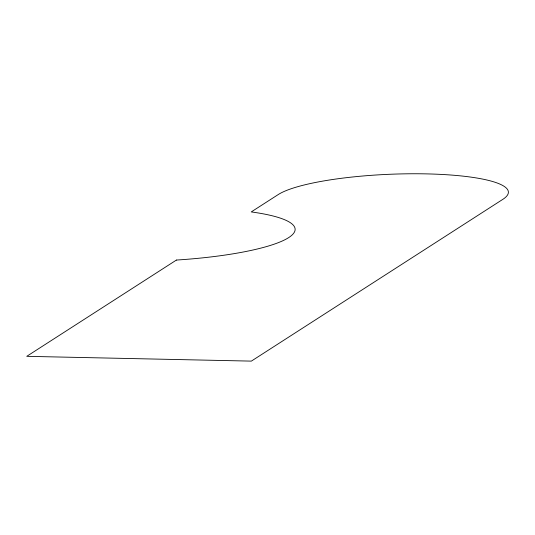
<?xml version="1.0" encoding="UTF-8"?>
<svg xmlns="http://www.w3.org/2000/svg" width="535" height="535" viewBox="0 0 535 535"><rect width="100%" height="100%" fill="white"/><g stroke="black" fill="none" stroke-linecap="round" stroke-linejoin="round"><path stroke-width="0.8" d="M176.416 260.057L26.75 356.33L251.343 361.118L502.78 199.381A118.001 22.717 -2.4 0 0 426.402 173.882A118.001 22.717 -2.4 0 0 278.187 194.593L251.249 211.92A135.362 26.061 -2.4 0 1 288.693 237.587A135.362 26.061 -2.4 0 1 176.416 260.057"/></g></svg>
